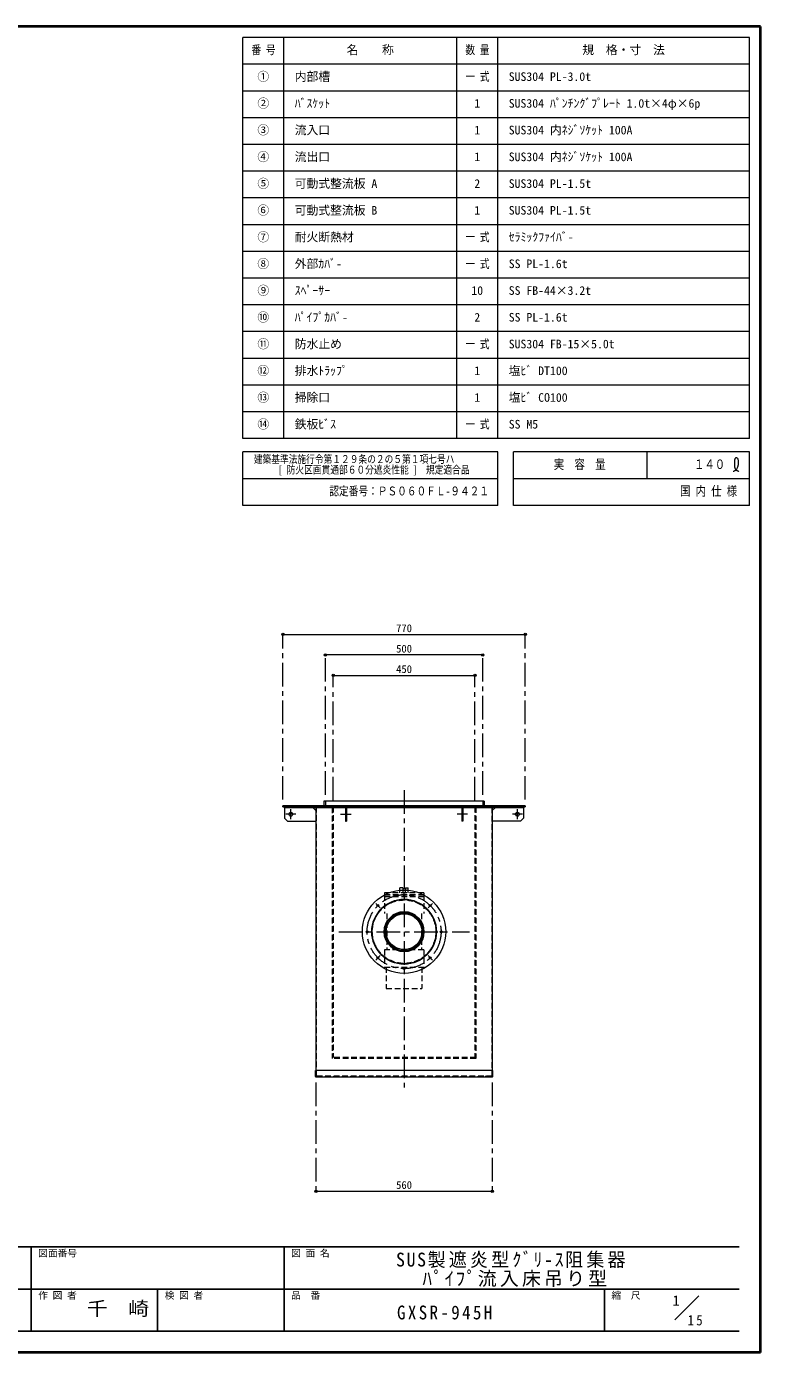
# Model space of a CAD drawing. Units: millimetres at full size, sheet at 1:15; some dimension numbers follow another scale. Extents: x -3171 to 2904, y -2098 to 2117.
# Drawn here: x 572 to 2904, y -2098 to 2117 of the extents above; entities that cross this region are included whole.
import ezdxf
from ezdxf.enums import TextEntityAlignment as Align

# ---------------------------------------------------------------- set-up
doc = ezdxf.new("R2010")
doc.units = ezdxf.units.MM
doc.header["$LTSCALE"] = 15
doc.header["$PDMODE"] = 32
doc.header["$PDSIZE"] = 7.5
doc.linetypes.add('CHAIN1', pattern=[8, 5, -1, 1, -1])
doc.linetypes.add('DASHED1', pattern=[1.8, 1.2, -0.6])
doc.layers.add('0-0_ﾚｲﾔ1', color=4, linetype='Continuous', lineweight=9)
doc.styles.add('ＭＳ ゴシック', font='')
doc.styles.get('ＭＳ ゴシック').set_extended_font_data('MS Gothic')

msp = doc.modelspace()

# ---------------------------------------------------------------- linework, layer by layer
at = {"layer": '0-0_ﾚｲﾔ1', "color": 1, "lineweight": 40}
for p, q in [((2904.12, 2117.05), (-3170.88, 2117.05)), ((2904.12, -2097.95), (2904.12, 2117.05)), ((2904.12, -2097.95), (-3170.88, -2097.95))]:
    msp.add_line(p, q, dxfattribs=at)
at = {"layer": '0-0_ﾚｲﾔ1', "color": 3, "lineweight": 18}
for p, q in [((2869.12, 2082.05), (1259.12, 2082.05)), ((1259.12, 807.05), (1259.12, 2082.05)), ((1389.12, 807.05), (1389.12, 2082.05)), ((1939.12, 807.05), (1939.12, 2082.05)), ((2069.12, 807.05), (2069.12, 2082.05)), ((2869.12, 807.05), (2869.12, 2082.05)), ((2869.12, 1997.05), (1259.12, 1997.05)), ((2869.12, 1912.05), (1259.12, 1912.05)), ((2869.12, 1827.05), (1259.12, 1827.05)), ((2869.12, 1742.05), (1259.12, 1742.05)), ((2869.12, 1657.05), (1259.12, 1657.05)), ((2869.12, 1572.05), (1259.12, 1572.05)), ((2869.12, 1487.05), (1259.12, 1487.05)), ((2869.12, 1402.05), (1259.12, 1402.05)), ((2869.12, 1317.05), (1259.12, 1317.05)), ((2869.12, 1232.05), (1259.12, 1232.05)), ((2869.12, 1147.05), (1259.12, 1147.05)), ((2869.12, 1062.05), (1259.12, 1062.05)), ((2869.12, 977.05), (1259.12, 977.05)), ((2869.12, 892.05), (1259.12, 892.05)), ((2869.12, 807.05), (1259.12, 807.05)), ((1259.12, 594.55), (1259.12, 764.55)), ((2069.12, 764.55), (1259.12, 764.55)), ((2069.12, 594.55), (2069.12, 764.55)), ((2119.12, 594.55), (2119.12, 764.55)), ((2869.12, 764.55), (2119.12, 764.55)), ((2544.12, 679.55), (2544.12, 764.55)), ((2869.12, 594.55), (2869.12, 764.55)), ((2821.48, 723.2), (2821.4, 720.81)), ((2821.4, 720.81), (2821.49, 718.45)), ((2821.62, 725.6), (2821.48, 723.2)), ((2821.49, 718.45), (2821.83, 716.14)), ((2821.67, 738.06), (2821.59, 736.45)), ((2821.59, 736.45), (2821.59, 734.88)), ((2821.59, 734.88), (2821.65, 733.33)), ((2821.75, 727.98), (2821.62, 725.6)), ((2821.65, 733.33), (2821.72, 731.79)), ((2821.77, 739.01), (2821.67, 738.06)), ((2821.72, 731.79), (2821.77, 730.24)), ((2821.77, 729.34), (2821.75, 727.98)), ((2821.88, 739.74), (2821.77, 739.01)), ((2821.77, 730.24), (2821.77, 729.34)), ((2822.13, 740.98), (2821.88, 739.74)), ((2822.5, 742.18), (2822.13, 740.98)), ((2822.99, 743.3), (2822.5, 742.18)), ((2823.63, 744.29), (2822.99, 743.3)), ((2824.44, 745.09), (2823.63, 744.29)), ((2825, 745.46), (2824.44, 745.09)), ((2825.37, 745.65), (2825, 745.46)), ((2826.07, 745.9), (2825.37, 745.65)), ((2826.81, 746.05), (2826.07, 745.9)), ((2827.56, 746.11), (2826.81, 746.05)), ((2828.31, 746.09), (2827.56, 746.11)), ((2829.03, 745.97), (2828.31, 746.09)), ((2829.43, 745.87), (2829.03, 745.97)), ((2830.5, 745.38), (2829.43, 745.87)), ((2831.95, 744.01), (2830.5, 745.38)), ((2831.4, 715.62), (2831.97, 716.99)), ((2832.95, 742.12), (2831.95, 744.01)), ((2831.97, 716.99), (2832.49, 718.37)), ((2832.49, 718.37), (2832.96, 719.75)), ((2833.6, 739.85), (2832.95, 742.12)), ((2832.96, 719.75), (2833.36, 721.12)), ((2833.36, 721.12), (2833.7, 722.5)), ((2833.99, 737.36), (2833.6, 739.85)), ((2833.7, 722.5), (2833.86, 723.3)), ((2833.86, 723.3), (2834.02, 724.19)), ((2834.19, 734.82), (2833.99, 737.36)), ((2834.02, 724.19), (2834.21, 725.74)), ((2834.27, 733.37), (2834.19, 734.82)), ((2834.21, 725.74), (2834.32, 727.31)), ((2834.31, 732.32), (2834.27, 733.37)), ((2834.36, 730.58), (2834.31, 732.32)), ((2834.32, 727.31), (2834.37, 728.92)), ((2834.37, 728.92), (2834.36, 730.58)), ((2069.12, 679.55), (1259.12, 679.55)), ((2869.12, 679.55), (2119.12, 679.55)), ((2817.34, 703.15), (2818.25, 703.47)), ((2818.25, 703.47), (2819.81, 704.05)), ((2819.81, 704.05), (2821.34, 704.66)), ((2821.34, 704.66), (2822.81, 705.34)), ((2821.83, 716.14), (2822.18, 714.83)), ((2822.18, 714.83), (2822.39, 714.21)), ((2822.39, 714.21), (2822.83, 713.15)), ((2822.81, 705.34), (2824.21, 706.11)), ((2822.83, 713.15), (2823.36, 712.13)), ((2823.36, 712.13), (2823.95, 711.14)), ((2823.95, 711.14), (2824.62, 710.19)), ((2824.21, 706.11), (2825.51, 707)), ((2824.62, 710.19), (2825.35, 709.29)), ((2825.35, 709.29), (2825.8, 708.79)), ((2825.51, 707), (2826.21, 707.58)), ((2825.8, 708.79), (2826.15, 708.44)), ((2826.15, 708.44), (2826.75, 707.85)), ((2826.21, 707.58), (2826.79, 708.13)), ((2826.75, 707.85), (2827.39, 707.3)), ((2826.79, 708.13), (2827.72, 709.17)), ((2827.39, 707.3), (2828.05, 706.78)), ((2827.72, 709.17), (2828.56, 710.3)), ((2828.05, 706.78), (2828.72, 706.28)), ((2828.56, 710.3), (2829.33, 711.5)), ((2828.72, 706.28), (2829.42, 705.82)), ((2829.33, 711.5), (2830.04, 712.77)), ((2829.42, 705.82), (2829.83, 705.57)), ((2829.83, 705.57), (2830.38, 705.25)), ((2830.04, 712.77), (2830.69, 714.07)), ((2830.38, 705.25), (2831.33, 704.74)), ((2830.69, 714.07), (2831.04, 714.83)), ((2831.04, 714.83), (2831.4, 715.62)), ((2831.33, 704.74), (2832.3, 704.27)), ((2832.3, 704.27), (2833.29, 703.82)), ((2833.29, 703.82), (2834.29, 703.39)), ((2834.29, 703.39), (2835.29, 702.98)), ((2835.29, 702.98), (2835.88, 702.74)), ((2069.12, 594.55), (1259.12, 594.55)), ((2869.12, 594.55), (2119.12, 594.55))]:
    msp.add_line(p, q, dxfattribs=at)
at = {"layer": '0-0_ﾚｲﾔ1'}
for p, q in [((1386.62, 184.55), (2156.62, 184.55)), ((2021.62, 119.55), (1521.62, 119.55)), ((1546.62, 54.55), (1996.62, 54.55)), ((1391.62, -365.05), (1391.62, -399.05)), ((1481.62, -365.05), (1491.62, -375.05)), ((2051.62, -375.05), (2061.62, -365.05)), ((2151.62, -365.05), (2151.62, -399.05)), ((1391.62, -399.05), (1401.62, -409.05)), ((1401.62, -409.05), (1491.62, -409.05)), ((2141.62, -409.05), (2051.62, -409.05)), ((2151.62, -399.05), (2141.62, -409.05)), ((1491.62, -1585.45), (2051.62, -1585.45))]:
    msp.add_line(p, q, dxfattribs=at)
at = {"layer": '0-0_ﾚｲﾔ1', "linetype": 'CHAIN1'}
for p, q in [((1386.62, -340.45), (1386.62, 184.55)), ((2156.62, -340.45), (2156.62, 184.55)), ((1521.62, -325.45), (1521.62, 119.55)), ((2021.62, -325.45), (2021.62, 119.55)), ((1546.62, -343.45), (1546.62, 54.55)), ((1996.62, -343.45), (1996.62, 54.55)), ((1771.62, -310.45), (1771.62, -1257.05)), ((1411.62, -403.05), (1411.62, -371.05)), ((2131.62, -403.05), (2131.62, -371.05)), ((1427.62, -387.05), (1395.62, -387.05)), ((1570.02, -387.05), (1603.22, -387.05)), ((1973.22, -387.05), (1940.02, -387.05)), ((2147.62, -387.05), (2115.62, -387.05)), ((1681.46, -670.3), (1695.6, -684.44)), ((1847.63, -684.44), (1861.77, -670.3)), ((1564.12, -760.45), (1979.12, -760.45)), ((1681.46, -850.61), (1695.6, -836.47)), ((1847.63, -836.47), (1861.77, -850.61)), ((1491.62, -1239.65), (1491.62, -1585.45)), ((2051.62, -1239.65), (2051.62, -1585.45))]:
    msp.add_line(p, q, dxfattribs=at)
at = {"layer": '0-0_ﾚｲﾔ1', "color": 5, "lineweight": 25}
for p, q in [((1386.62, -360.45), (1386.62, -363.45)), ((2156.62, -360.45), (1386.62, -360.45)), ((1386.62, -363.45), (2156.62, -363.45)), ((2156.62, -360.45), (2156.62, -363.45))]:
    msp.add_line(p, q, dxfattribs=at)
at = {"layer": '0-0_ﾚｲﾔ1', "color": 7, "lineweight": 18}
for p, q in [((1391.62, -363.45), (1391.62, -365.05)), ((1391.62, -365.05), (2151.62, -365.05)), ((1491.62, -365.85), (1491.62, -1202.05)), ((1588.22, -365.05), (1588.22, -409.05)), ((1955.02, -365.05), (1955.02, -409.05)), ((2026.62, -345.45), (2026.62, -360.45)), ((2051.62, -365.85), (2051.62, -1202.05)), ((2151.62, -363.45), (2151.62, -365.05)), ((2053.22, -1202.05), (1490.02, -1202.05)), ((1490.02, -1220.45), (1490.02, -1202.05)), ((1491.62, -1222.05), (2051.62, -1222.05)), ((2053.22, -1220.45), (2053.22, -1202.05)), ((2632.28, -1993.72), (2708.05, -1917.95))]:
    msp.add_line(p, q, dxfattribs=at)
at = {"layer": '0-0_ﾚｲﾔ1', "linetype": 'DASHED1'}
for p, q in [((1493.22, -1218.05), (1493.22, -365.05)), ((1521.62, -345.45), (1521.62, -360.45)), ((1543.62, -365.05), (1543.62, -1163.45)), ((1546.62, -363.45), (1546.62, -1160.45)), ((1996.62, -363.45), (1996.62, -1160.45)), ((1999.62, -364.95), (1999.62, -1163.45)), ((2021.62, -345.45), (2021.62, -360.45)), ((2050.02, -365.05), (2050.02, -1218.05)), ((1585.02, -381.05), (1588.22, -381.05)), ((1585.02, -393.05), (1588.22, -393.05)), ((1958.22, -381.05), (1955.02, -381.05)), ((1958.22, -393.05), (1955.02, -393.05)), ((1758.12, -636.45), (1758.62, -620.45)), ((1767.62, -620.45), (1758.62, -620.45)), ((1767.62, -620.45), (1768.12, -636.45)), ((1775.62, -620.45), (1775.12, -636.45)), ((1775.62, -620.45), (1784.62, -620.45)), ((1785.12, -636.45), (1784.62, -620.45)), ((1709.12, -641.95), (1834.12, -641.95)), ((1709.12, -642.95), (1709.12, -702.95)), ((1709.12, -642.95), (1834.12, -642.95)), ((1709.12, -647.95), (1834.12, -647.95)), ((1834.12, -636.45), (1834.12, -641.95)), ((1834.12, -642.95), (1834.12, -702.95)), ((1716.62, -702.95), (1716.62, -817.95)), ((1826.62, -702.95), (1826.62, -817.95)), ((1709.12, -817.95), (1709.12, -872.95)), ((1834.12, -817.95), (1709.12, -817.95)), ((1834.12, -817.95), (1834.12, -872.95)), ((1709.12, -872.95), (1834.12, -872.95)), ((1828.12, -872.95), (1828.12, -940.45)), ((1999.62, -1160.45), (1543.62, -1160.45)), ((1999.62, -1163.45), (1543.62, -1163.45)), ((1491.62, -1219.65), (1491.62, -1202.05)), ((1492.42, -1220.45), (2050.82, -1220.45)), ((1494.02, -1218.85), (2049.22, -1218.85)), ((1511.62, -1220.45), (1511.62, -1218.85)), ((2031.62, -1220.45), (2031.62, -1218.85)), ((2051.62, -1219.65), (2051.62, -1202.05))]:
    msp.add_line(p, q, dxfattribs=at)
at = {"layer": '0-0_ﾚｲﾔ1', "color": 6, "lineweight": 25}
for p, q in [((-3103.38, -1762.6), (2836.62, -1762.6)), ((586.62, -1762.6), (586.62, -2030.45)), ((1390.19, -2030.45), (1390.19, -1762.6)), ((2836.62, -1896.53), (-216.95, -1896.53)), ((988.4, -2030.45), (988.4, -1896.53)), ((2408.05, -2030.45), (2408.05, -1896.53)), ((2836.62, -2030.45), (-3103.38, -2030.45))]:
    msp.add_line(p, q, dxfattribs=at)
at = {"layer": '0-0_ﾚｲﾔ1', "color": 7, "lineweight": 18}
for points in [[(2026.62, -345.45), (1516.62, -345.45), (1516.62, -360.45)], [(1585.02, -365.05), (1585.02, -409.05), (1588.22, -409.05)], [(1958.22, -365.05), (1958.22, -409.05), (1955.02, -409.05)]]:
    msp.add_lwpolyline(points, dxfattribs=at)
at = {"layer": '0-0_ﾚｲﾔ1', "linetype": 'DASHED1'}
for points in [[(1834.12, -636.45), (1709.12, -636.45), (1709.12, -641.95)], [(1715.12, -872.95), (1715.12, -940.45), (1828.12, -940.45)]]:
    msp.add_lwpolyline(points, dxfattribs=at)
at = {"layer": '0-0_ﾚｲﾔ1'}
for centre, radius in [((1411.62, -387.05), 6), ((2131.62, -387.05), 6), ((1771.62, -760.45), 60.5), ((1771.62, -760.45), 57)]:
    msp.add_circle(centre, radius, dxfattribs=at)
at = {"layer": '0-0_ﾚｲﾔ1', "color": 7, "lineweight": 18}
for centre, radius in [((1771.62, -760.45), 132.5), ((1688.53, -677.37), 3), ((1771.62, -642.95), 3), ((1854.7, -677.37), 3), ((1654.12, -760.45), 3), ((1889.12, -760.45), 3), ((1688.53, -843.54), 3), ((1854.7, -843.54), 3), ((1771.62, -877.95), 3)]:
    msp.add_circle(centre, radius, dxfattribs=at)
at = {"layer": '0-0_ﾚｲﾔ1', "linetype": 'CHAIN1'}
msp.add_circle((1771.62, -760.45), 117.5, dxfattribs=at)
at = {"layer": '0-0_ﾚｲﾔ1', "color": 5, "lineweight": 25}
for radius in [102.5, 63]:
    msp.add_circle((1771.62, -760.45), radius, dxfattribs=at)
at = {"layer": '0-0_ﾚｲﾔ1', "color": 7, "linetype": 'DASHED1', "lineweight": 18}
msp.add_circle((1771.62, -760.45), 100.9, dxfattribs=at)
at = {"layer": '0-0_ﾚｲﾔ1', "linetype": 'DASHED1'}
for radius in [62.5, 57.5]:
    msp.add_circle((1771.62, -760.45), radius, dxfattribs=at)
at = {"layer": '0-0_ﾚｲﾔ1', "color": 7, "lineweight": 18}
for centre, radius, start, end in [((1490.82, -365.85), 0.8, 0, 90), ((2052.42, -365.85), 0.8, 90, 180), ((1491.62, -1220.45), 1.6, 180, 270), ((2051.62, -1220.45), 1.6, 270, 0)]:
    msp.add_arc(centre, radius, start, end, dxfattribs=at)
at = {"layer": '0-0_ﾚｲﾔ1', "linetype": 'DASHED1'}
for centre, radius, start, end in [((1491.62, -365.05), 1.6, 0, 90), ((1542.12, -364.95), 1.5, 0, 90), ((1543.62, -363.45), 3, 0, 90), ((1999.62, -363.45), 3, 90, 180), ((2001.12, -364.95), 1.5, 90, 180), ((2051.62, -365.05), 1.6, 90, 180), ((1493.22, -1218.85), 1.6, 180, 270), ((1492.42, -1219.65), 0.8, 180, 270), ((1494.02, -1218.05), 0.8, 180, 270), ((2049.22, -1218.05), 0.8, 270, 0), ((2050.02, -1218.85), 1.6, 270, 0), ((2050.82, -1219.65), 0.8, 270, 0)]:
    msp.add_arc(centre, radius, start, end, dxfattribs=at)
at = {"layer": '0-0_ﾚｲﾔ1', "color": 1}
for p in [(1386.62, 184.55), (2156.62, 184.55), (1521.62, 119.55), (2021.62, 119.55), (1546.62, 54.55), (1996.62, 54.55), (1491.62, -1585.45), (2051.62, -1585.45)]:
    msp.add_point(p, dxfattribs=at)

# ---------------------------------------------------------------- texts
at = {"layer": '0-0_ﾚｲﾔ1', "color": 7, "style": 'ＭＳ ゴシック'}
for s, height, width, p in [('番 号', 27.49, 0.8, (1286.62, 2020.8)), ('数 量', 27.49, 0.8, (1966.62, 2020.8)), ('一 式', 27.49, 0.8, (1966.62, 1935.8)), ('一 式', 27.49, 0.8, (1966.62, 1425.8)), ('一 式', 27.49, 0.8, (1966.62, 1340.8)), ('一 式', 27.49, 0.8, (1966.62, 1085.8)), ('一 式', 27.49, 0.8, (1966.62, 830.8)), ('建築基準法施行令第１２９条の２の５第１項七号ハ', 24.74, 0.8, (1294.12, 722.05)), ('[ 防火区画貫通部６０分遮炎性能 ]\u3000規定適合品', 24.74, 0.8, (1371.62, 688.3)), ('実\u3000容\u3000量', 30.24, 0.8, (2247.24, 701.42)), ('１４０', 30.24, 0.8, (2692.87, 701.42)), ('認定番号：ＰＳ０６０ＦＬ-９４２１', 27.49, 0.8, (1534.12, 618.3)), ('国 内 仕 様', 30.24, 0.8, (2648.49, 616.42)), ('千\u3000崎', 43.99, 1.1, (763.4, -1993.49))]:
    msp.add_text(s, height=height, dxfattribs=dict(at, width=width)).set_placement(p, align=Align.BOTTOM_LEFT)
for s, height, p in [('名\u3000\u3000称', 27.49, (1589.12, 2020.8)), ('規\u3000格・寸\u3000法', 27.49, (2337.87, 2020.8)), ('①', 27.49, (1305.37, 1935.8)), ('内部槽', 27.49, (1424.12, 1935.8)), ('SUS304 PL-3.0t', 27.49, (2104.12, 1935.8)), ('②', 27.49, (1305.37, 1850.8)), ('ﾊﾞｽｹｯﾄ', 27.49, (1424.12, 1850.8)), ('1', 27.49, (1994.74, 1850.8)), ('SUS304 ﾊﾟﾝﾁﾝｸﾞﾌﾟﾚｰﾄ 1.0t×4φ×6p', 27.49, (2104.12, 1850.8)), ('③', 27.49, (1305.37, 1765.8)), ('流入口', 27.49, (1424.12, 1765.8)), ('1', 27.49, (1994.74, 1765.8)), ('SUS304 内ﾈｼﾞｿｹｯﾄ 100A', 27.49, (2104.12, 1765.8)), ('④', 27.49, (1305.37, 1680.8)), ('流出口', 27.49, (1424.12, 1680.8)), ('1', 27.49, (1994.74, 1680.8)), ('SUS304 内ﾈｼﾞｿｹｯﾄ 100A', 27.49, (2104.12, 1680.8)), ('⑤', 27.49, (1305.37, 1595.8)), ('可動式整流板 A', 27.49, (1424.12, 1595.8)), ('2', 27.49, (1994.74, 1595.8)), ('SUS304 PL-1.5t', 27.49, (2104.12, 1595.8)), ('⑥', 27.49, (1305.37, 1510.8)), ('可動式整流板 B', 27.49, (1424.12, 1510.8)), ('1', 27.49, (1994.74, 1510.8)), ('SUS304 PL-1.5t', 27.49, (2104.12, 1510.8)), ('⑦', 27.49, (1305.37, 1425.8)), ('耐火断熱材', 27.49, (1424.12, 1425.8)), ('ｾﾗﾐｯｸﾌｧｲﾊﾞ-', 27.49, (2104.12, 1425.8)), ('⑧', 27.49, (1305.37, 1340.8)), ('外部ｶﾊﾞ-', 27.49, (1424.12, 1340.8)), ('SS PL-1.6t', 27.49, (2104.12, 1340.8)), ('⑨', 27.49, (1305.37, 1255.8)), ('ｽﾍﾟｰｻｰ', 27.49, (1424.12, 1255.8)), ('10', 27.49, (1985.37, 1255.8)), ('SS FB-44×3.2t', 27.49, (2104.12, 1255.8)), ('⑩', 27.49, (1305.37, 1170.8)), ('ﾊﾟｲﾌﾟｶﾊﾞ-', 27.49, (1424.12, 1170.8)), ('2', 27.49, (1994.74, 1170.8)), ('SS PL-1.6t', 27.49, (2104.12, 1170.8)), ('⑪', 27.49, (1305.37, 1085.8)), ('防水止め', 27.49, (1424.12, 1085.8)), ('SUS304 FB-15×5.0t', 27.49, (2104.12, 1085.8)), ('⑫', 27.49, (1305.37, 1000.8)), ('排水ﾄﾗｯﾌﾟ', 27.49, (1424.12, 1000.8)), ('1', 27.49, (1994.74, 1000.8)), ('塩ﾋﾞ DT100', 27.49, (2104.12, 1000.8)), ('⑬', 27.49, (1305.37, 915.8)), ('掃除口', 27.49, (1424.12, 915.8)), ('1', 27.49, (1994.74, 915.8)), ('塩ﾋﾞ CO100', 27.49, (2104.12, 915.8)), ('⑭', 27.49, (1305.37, 830.8)), ('鉄板ﾋﾞｽ', 27.49, (1424.12, 830.8)), ('SS M5', 27.49, (2104.12, 830.8)), ('770', 24.74, (1746.3, 184.55)), ('500', 24.74, (1746.3, 119.55)), ('450', 24.74, (1746.3, 54.55)), ('560', 24.74, (1746.3, -1585.45)), ('図面番号', 21.99, (609.12, -1800.1)), ('図 面 名', 21.99, (1412.69, -1800.1)), ('作 図 者', 21.99, (609.12, -1934.03)), ('検 図 者', 21.99, (1010.9, -1934.03)), ('品\u3000番', 21.99, (1412.69, -1934.03)), ('縮\u3000尺', 21.99, (2430.55, -1934.03)), ('1', 32.99, (2624.66, -1959.24))]:
    msp.add_text(s, height=height, dxfattribs=at).set_placement(p, align=Align.BOTTOM_LEFT)
at = {"layer": '0-0_ﾚｲﾔ1', "color": 7, "attachment_point": 7, "style": 'ＭＳ ゴシック'}
for s, insert, char_height in [('\\T1.18;\\W0.95;SUS製遮炎型ｸﾞﾘ-ｽ阻集器', (1745.9, -1829.56), 43.99), ('\\T1.17;ﾊﾟｲﾌﾟ流入床吊り型', (1830.28, -1889.56), 43.99), ('\\T1.28;\\W0.9;GXSR-945H', (1749.12, -1993.49), 43.99), ('\\T1.36;\\W0.9;15', (2672.62, -2012.31), 32.99)]:
    msp.add_mtext(s, dxfattribs=dict(at, insert=insert, char_height=char_height))

doc.saveas('drawing.dxf')
